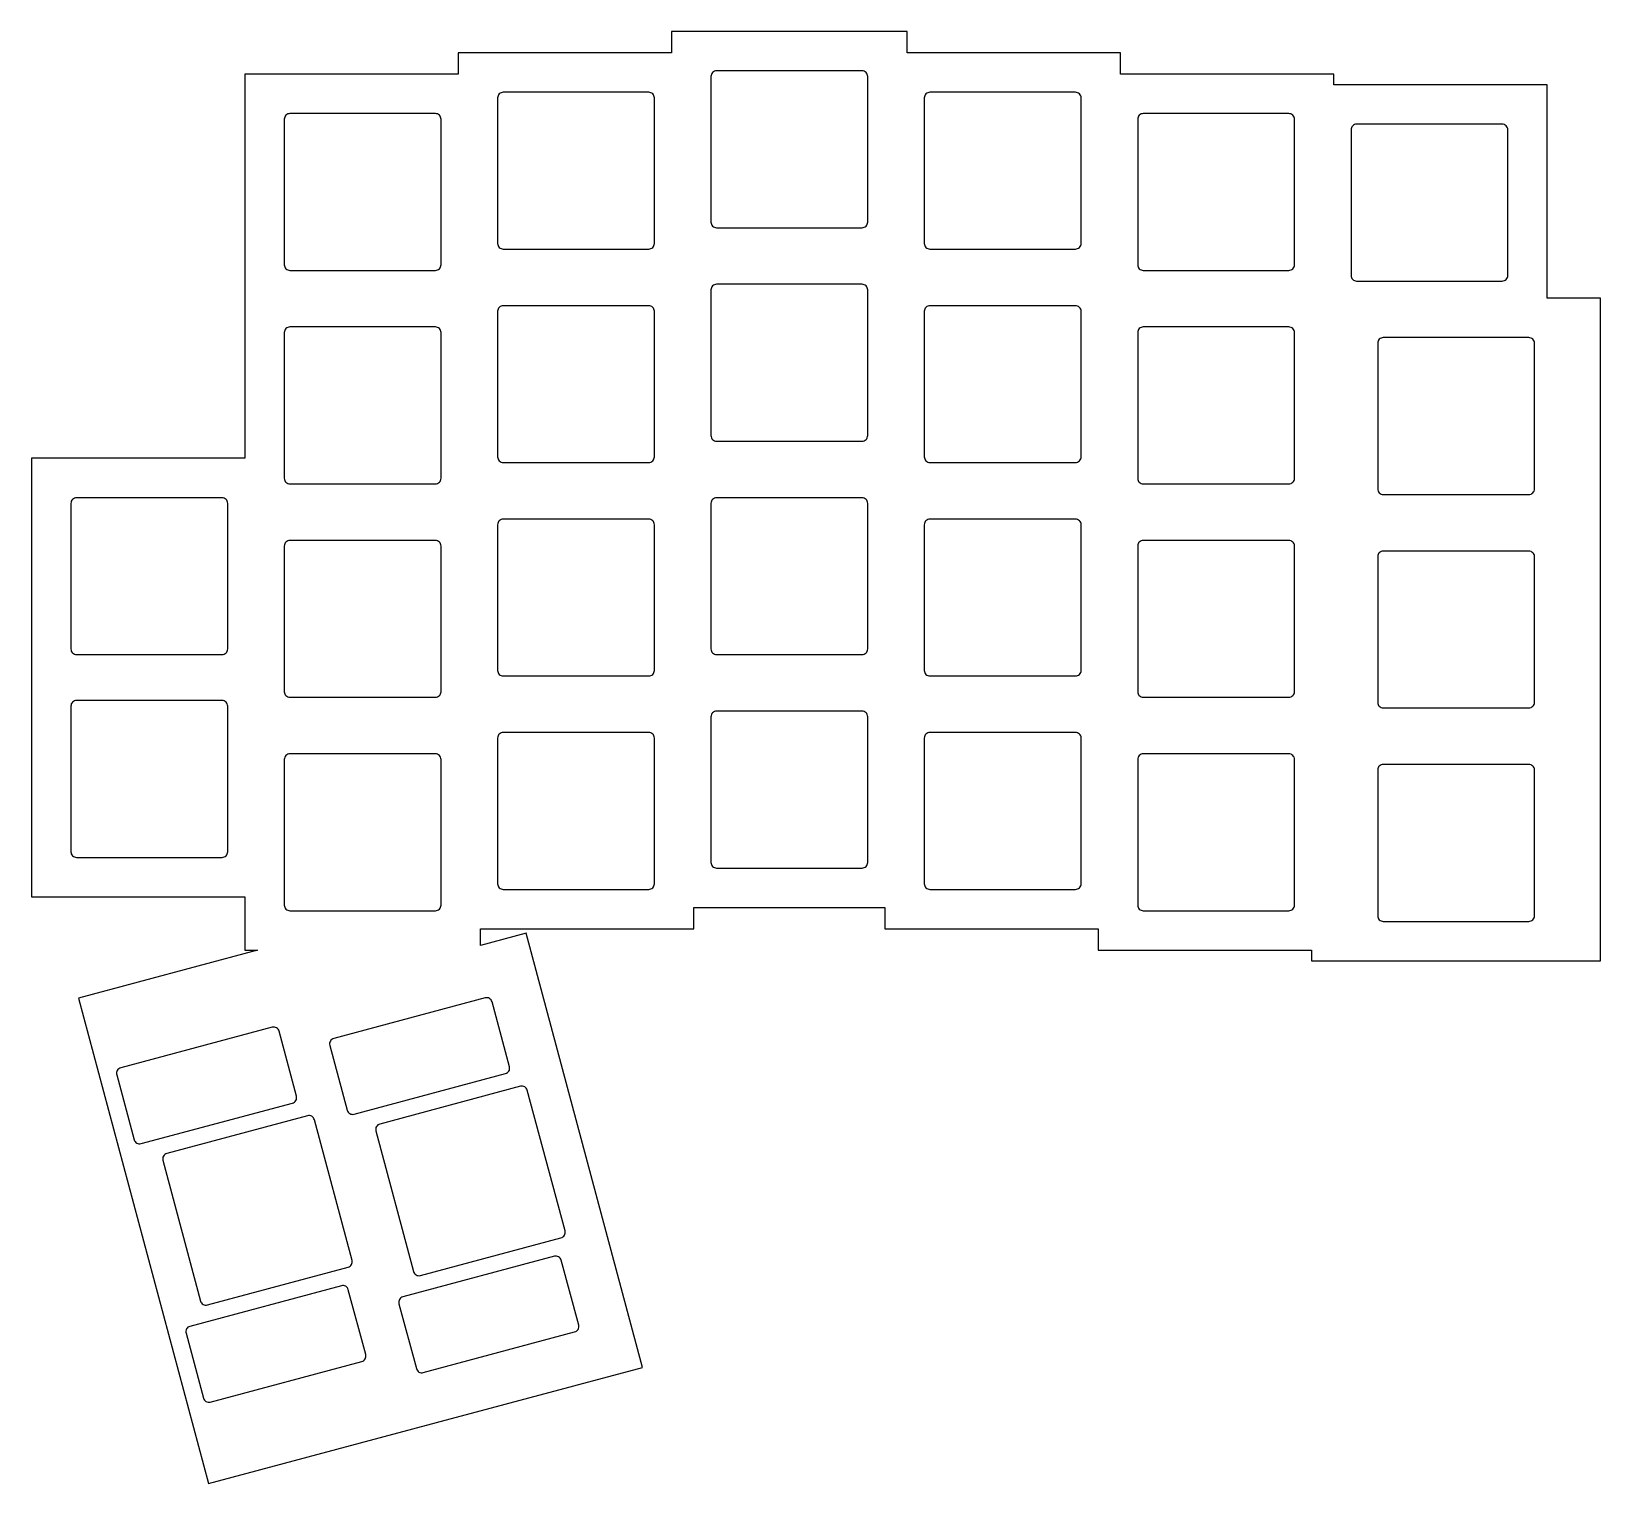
# Model space of a CAD drawing. Header units: metres. Extents: x 80 to 220, y -119 to 11.
import ezdxf

# ---------------------------------------------------------------- set-up
doc = ezdxf.new("R2010")
doc.units = ezdxf.units.M

msp = doc.modelspace()

# ---------------------------------------------------------------- linework, layer by layer
at = {"linetype": 'CONTINUOUS'}
for points in [[(140.64, -6.5, 0.414214), (141.14, -7), (154.14, -7, 0.414214), (154.64, -6.5), (154.64, 6.5, 0.414214), (154.14, 7), (141.14, 7, 0.414214), (140.64, 6.5)], [(121.59, -8.4, 0.414214), (122.09, -8.9), (135.09, -8.9, 0.414214), (135.59, -8.4), (135.59, 4.59, 0.414214), (135.09, 5.09), (122.09, 5.09, 0.414214), (121.59, 4.59)], [(159.69, -8.4, 0.414214), (160.19, -8.9), (173.19, -8.9, 0.414214), (173.69, -8.4), (173.69, 4.59, 0.414214), (173.19, 5.09), (160.19, 5.09, 0.414214), (159.69, 4.59)], [(102.54, -10.31, 0.414214), (103.04, -10.81), (116.04, -10.81, 0.414214), (116.54, -10.31), (116.54, 2.69, 0.414214), (116.04, 3.19), (103.04, 3.19, 0.414214), (102.54, 2.69)], [(178.74, -10.31, 0.414214), (179.24, -10.81), (192.24, -10.81, 0.414214), (192.74, -10.31), (192.74, 2.69, 0.414214), (192.24, 3.19), (179.24, 3.19, 0.414214), (178.74, 2.69)], [(197.79, -11.26, 0.414214), (198.29, -11.76), (211.29, -11.76, 0.414214), (211.79, -11.26), (211.79, 1.74, 0.414214), (211.29, 2.24), (198.29, 2.24, 0.414214), (197.79, 1.74)], [(140.64, -25.55, 0.414214), (141.14, -26.05), (154.14, -26.05, 0.414214), (154.64, -25.55), (154.64, -12.55, 0.414214), (154.14, -12.05), (141.14, -12.05, 0.414214), (140.64, -12.55)], [(121.59, -27.45, 0.414214), (122.09, -27.95), (135.09, -27.95, 0.414214), (135.59, -27.45), (135.59, -14.46, 0.414214), (135.09, -13.96), (122.09, -13.96, 0.414214), (121.59, -14.46)], [(159.69, -27.45, 0.414214), (160.19, -27.95), (173.19, -27.95, 0.414214), (173.69, -27.45), (173.69, -14.46, 0.414214), (173.19, -13.96), (160.19, -13.96, 0.414214), (159.69, -14.46)], [(102.54, -29.36, 0.414214), (103.04, -29.86), (116.04, -29.86, 0.414214), (116.54, -29.36), (116.54, -16.36, 0.414214), (116.04, -15.86), (103.04, -15.86, 0.414214), (102.54, -16.36)], [(178.74, -29.36, 0.414214), (179.24, -29.86), (192.24, -29.86, 0.414214), (192.74, -29.36), (192.74, -16.36, 0.414214), (192.24, -15.86), (179.24, -15.86, 0.414214), (178.74, -16.36)], [(200.17, -30.31, 0.414214), (200.67, -30.81), (213.67, -30.81, 0.414214), (214.17, -30.31), (214.17, -17.31, 0.414214), (213.67, -16.81), (200.67, -16.81, 0.414214), (200.17, -17.31)], [(83.49, -44.6, 0.414214), (83.99, -45.1), (96.99, -45.1, 0.414214), (97.49, -44.6), (97.49, -31.6, 0.414214), (96.99, -31.1), (83.99, -31.1, 0.414214), (83.49, -31.6)], [(140.64, -44.6, 0.414214), (141.14, -45.1), (154.14, -45.1, 0.414214), (154.64, -44.6), (154.64, -31.6, 0.414214), (154.14, -31.1), (141.14, -31.1, 0.414214), (140.64, -31.6)], [(121.59, -46.51, 0.414214), (122.09, -47.01), (135.09, -47.01, 0.414214), (135.59, -46.51), (135.59, -33.51, 0.414214), (135.09, -33.01), (122.09, -33.01, 0.414214), (121.59, -33.51)], [(159.69, -46.51, 0.414214), (160.19, -47.01), (173.19, -47.01, 0.414214), (173.69, -46.51), (173.69, -33.51, 0.414214), (173.19, -33.01), (160.19, -33.01, 0.414214), (159.69, -33.51)], [(102.54, -48.41, 0.414214), (103.04, -48.91), (116.04, -48.91, 0.414214), (116.54, -48.41), (116.54, -35.41, 0.414214), (116.04, -34.91), (103.04, -34.91, 0.414214), (102.54, -35.41)], [(178.74, -48.41, 0.414214), (179.24, -48.91), (192.24, -48.91, 0.414214), (192.74, -48.41), (192.74, -35.41, 0.414214), (192.24, -34.91), (179.24, -34.91, 0.414214), (178.74, -35.41)], [(200.17, -49.36, 0.414214), (200.67, -49.86), (213.67, -49.86, 0.414214), (214.17, -49.36), (214.17, -36.36, 0.414214), (213.67, -35.86), (200.67, -35.86, 0.414214), (200.17, -36.36)], [(83.49, -62.7, 0.414214), (83.99, -63.2), (96.99, -63.2, 0.414214), (97.49, -62.7), (97.49, -49.7, 0.414214), (96.99, -49.2), (83.99, -49.2, 0.414214), (83.49, -49.7)], [(140.64, -63.65, 0.414214), (141.14, -64.15), (154.14, -64.15, 0.414214), (154.64, -63.65), (154.64, -50.65, 0.414214), (154.14, -50.15), (141.14, -50.15, 0.414214), (140.64, -50.65)], [(121.59, -65.56, 0.414214), (122.09, -66.06), (135.09, -66.06, 0.414214), (135.59, -65.56), (135.59, -52.55, 0.414214), (135.09, -52.05), (122.09, -52.05, 0.414214), (121.59, -52.55)], [(159.69, -65.56, 0.414214), (160.19, -66.06), (173.19, -66.06, 0.414214), (173.69, -65.56), (173.69, -52.55, 0.414214), (173.19, -52.05), (160.19, -52.05, 0.414214), (159.69, -52.55)], [(102.54, -67.46, 0.414214), (103.04, -67.96), (116.04, -67.96, 0.414214), (116.54, -67.46), (116.54, -54.46, 0.414214), (116.04, -53.96), (103.04, -53.96, 0.414214), (102.54, -54.46)], [(178.74, -67.46, 0.414214), (179.24, -67.96), (192.24, -67.96, 0.414214), (192.74, -67.46), (192.74, -54.46, 0.414214), (192.24, -53.96), (179.24, -53.96, 0.414214), (178.74, -54.46)], [(200.17, -68.41, 0.414214), (200.67, -68.91), (213.67, -68.91, 0.414214), (214.17, -68.41), (214.17, -55.41, 0.414214), (213.67, -54.91), (200.67, -54.91, 0.414214), (200.17, -55.41)], [(106.96, -79.36, 0.414214), (106.61, -79.98), (108.16, -85.77, 0.414214), (108.77, -86.12), (122.29, -82.5, 0.414214), (122.65, -81.89), (121.09, -76.09, 0.414214), (120.48, -75.74)], [(87.94, -81.99, 0.414214), (87.59, -82.61), (89.14, -88.4, 0.414214), (89.75, -88.75), (103.28, -85.13, 0.414214), (103.63, -84.52), (102.08, -78.72, 0.414214), (101.46, -78.37)], [(111.07, -87, 0.414214), (110.72, -87.61), (114.09, -100.17, 0.414214), (114.7, -100.52), (127.25, -97.15, 0.414214), (127.61, -96.54), (124.24, -83.98, 0.414214), (123.63, -83.63)], [(92.06, -89.63, 0.414214), (91.7, -90.24), (95.07, -102.8, 0.414214), (95.68, -103.15), (108.24, -99.78, 0.414214), (108.59, -99.17), (105.23, -86.62, 0.414214), (104.61, -86.26)], [(113.14, -102.43, 0.414214), (112.78, -103.04), (114.34, -108.83, 0.414214), (114.95, -109.19), (128.47, -105.56, 0.414214), (128.83, -104.95), (127.27, -99.16, 0.414214), (126.66, -98.8)], [(94.12, -105.06, 0.414214), (93.77, -105.67), (95.32, -111.46, 0.414214), (95.93, -111.82), (109.46, -108.19, 0.414214), (109.81, -107.58), (108.26, -101.79, 0.414214), (107.64, -101.43)]]:
    msp.add_lwpolyline(points, format="xyb", close=True, dxfattribs=at)
at = {"layer": 'OUTLINE'}
msp.add_lwpolyline([(79.96, -66.72), (99.01, -66.72), (99.01, -71.48), (100.14, -71.48), (84.18, -75.76), (95.79, -119.1), (116.12, -113.65), (134.52, -108.72), (124.14, -69.98), (120.06, -71.08), (120.06, -69.58), (139.11, -69.58), (139.11, -67.67), (156.16, -67.67), (156.16, -69.58), (175.21, -69.58), (175.21, -71.48), (194.26, -71.48), (194.26, -72.44), (220.07, -72.44), (220.07, -13.29), (215.31, -13.29), (215.31, 5.76), (196.26, 5.76), (196.26, 6.71), (177.21, 6.71), (177.21, 8.62), (158.16, 8.62), (158.16, 10.53), (137.11, 10.53), (137.11, 8.62), (118.06, 8.62), (118.06, 6.71), (99.01, 6.71), (99.01, -27.57), (79.96, -27.57), (79.96, -66.72), (79.96, -66.72)], close=True, dxfattribs=at)

doc.saveas('drawing.dxf')
